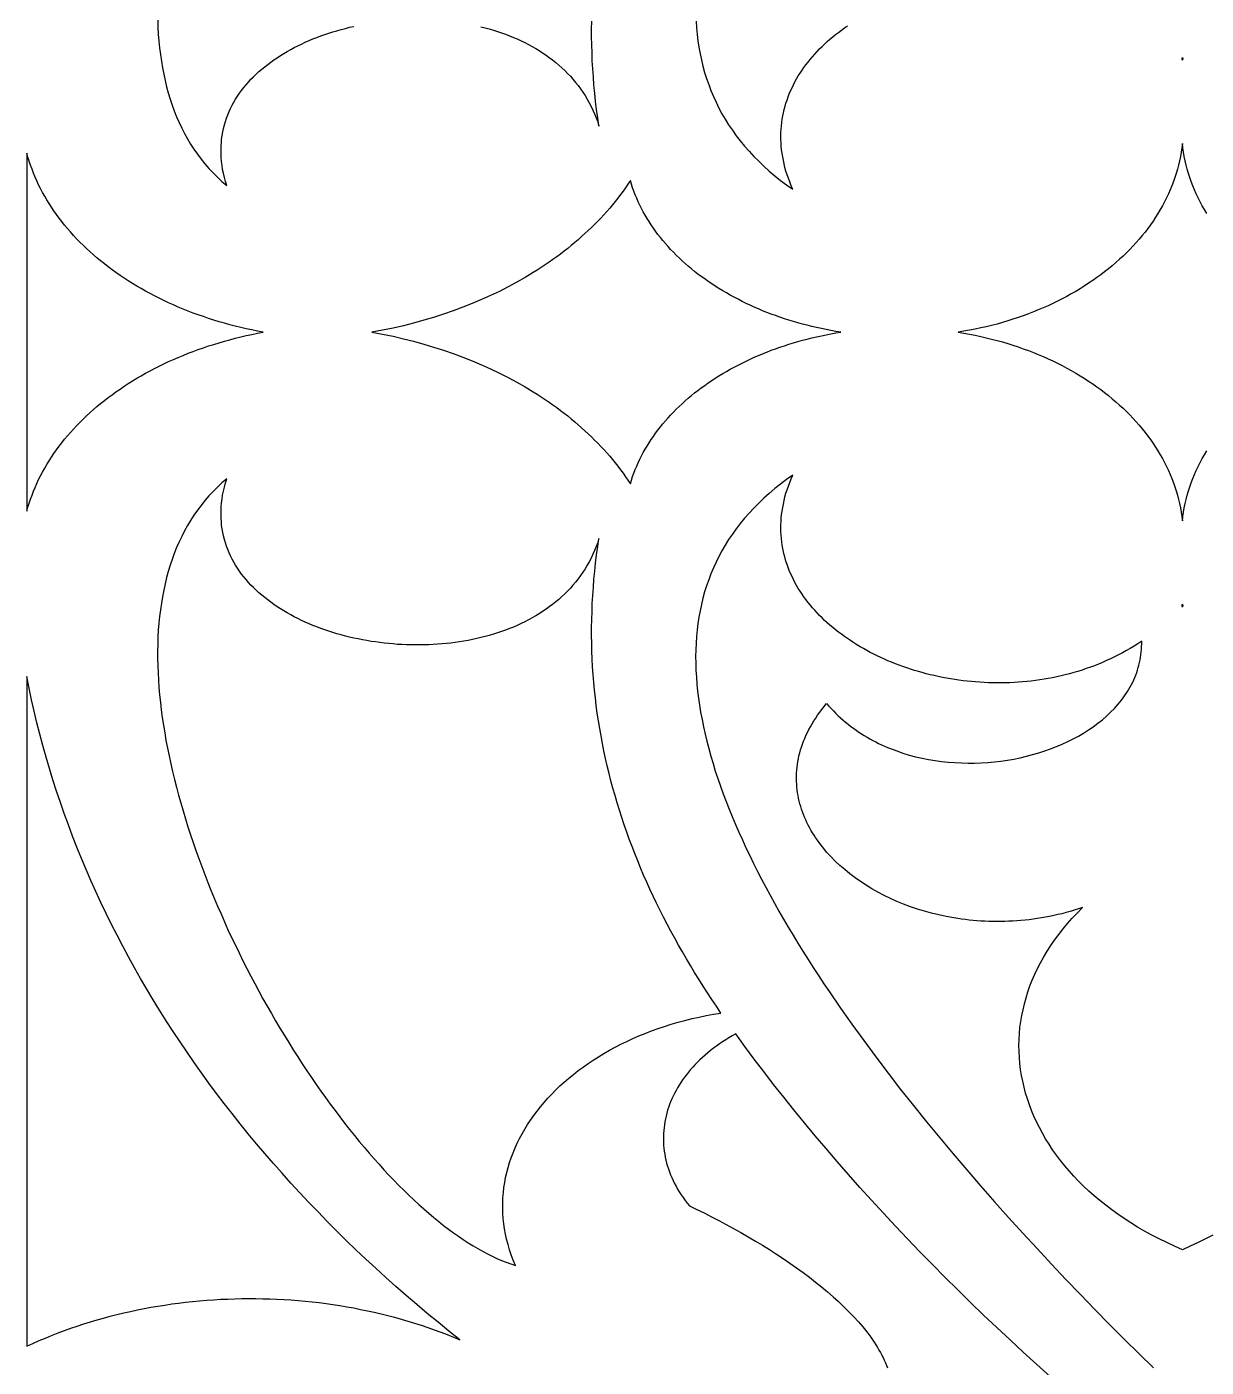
# Model space of a CAD drawing. Extents: x -4950 to -2150, y -1354 to 1346.
# Drawn here: x -4749.8 to -4597.5, y 380.7 to 554 of the extents above; entities that cross this region are included whole.
import ezdxf

# ---------------------------------------------------------------- set-up
doc = ezdxf.new("R2010")
doc.units = 0
doc.layers.add('LAYER_1', color=18, linetype='CONTINUOUS')

msp = doc.modelspace()

# ---------------------------------------------------------------- linework, layer by layer
at = {"layer": 'LAYER_1'}
for points in [[(-4732.93, 554.83), (-4732.9, 553.92), (-4732.85, 553.02), (-4732.78, 552.14), (-4732.69, 551.26), (-4732.59, 550.39), (-4732.46, 549.54), (-4732.32, 548.69), (-4732.16, 547.86), (-4731.98, 547.03), (-4731.78, 546.22), (-4731.57, 545.42), (-4731.33, 544.63), (-4731.07, 543.86), (-4730.79, 543.1), (-4730.49, 542.35), (-4730.17, 541.61), (-4729.83, 540.89), (-4729.47, 540.19), (-4729.08, 539.49), (-4728.68, 538.82), (-4728.25, 538.16), (-4727.8, 537.51), (-4727.33, 536.88), (-4726.84, 536.27), (-4726.32, 535.67), (-4725.78, 535.09), (-4725.22, 534.53), (-4724.63, 533.98), (-4724.02, 533.45), (-4724.18, 533.99), (-4724.32, 534.51), (-4724.44, 535.04), (-4724.54, 535.55), (-4724.62, 536.06), (-4724.68, 536.57), (-4724.72, 537.07), (-4724.75, 537.56), (-4724.75, 538.05), (-4724.74, 538.53), (-4724.71, 539), (-4724.67, 539.47), (-4724.61, 539.94), (-4724.53, 540.39), (-4724.43, 540.85), (-4724.32, 541.29), (-4724.19, 541.73), (-4724.05, 542.16), (-4723.89, 542.59), (-4723.71, 543.01), (-4723.52, 543.42), (-4723.32, 543.83), (-4723.1, 544.23), (-4722.87, 544.62), (-4722.63, 545.01), (-4722.37, 545.39), (-4722.1, 545.76), (-4721.81, 546.13), (-4721.52, 546.49), (-4721.21, 546.84), (-4720.89, 547.19), (-4720.55, 547.52), (-4720.21, 547.86), (-4719.85, 548.18), (-4719.49, 548.5), (-4719.11, 548.81), (-4718.72, 549.12), (-4718.33, 549.41), (-4717.92, 549.7), (-4717.5, 549.98), (-4717.08, 550.26), (-4716.64, 550.53), (-4716.2, 550.79), (-4715.75, 551.04), (-4715.29, 551.28), (-4714.82, 551.52), (-4714.34, 551.75), (-4713.86, 551.97), (-4713.37, 552.19), (-4712.87, 552.4), (-4712.37, 552.6), (-4711.86, 552.79), (-4711.35, 552.97), (-4710.83, 553.15), (-4710.3, 553.31), (-4709.77, 553.47), (-4709.23, 553.63), (-4708.69, 553.77), (-4708.15, 553.91), (-4707.6, 554.03)], [(-4691.17, 553.98), (-4690.63, 553.84), (-4690.09, 553.7), (-4689.56, 553.54), (-4689.03, 553.37), (-4688.51, 553.2), (-4687.99, 553.01), (-4687.48, 552.82), (-4686.98, 552.61), (-4686.48, 552.4), (-4685.99, 552.17), (-4685.51, 551.94), (-4685.03, 551.69), (-4684.56, 551.44), (-4684.1, 551.17), (-4683.65, 550.9), (-4683.2, 550.61), (-4682.76, 550.32), (-4682.34, 550.01), (-4681.92, 549.69), (-4681.51, 549.37), (-4681.11, 549.03), (-4680.72, 548.68), (-4680.35, 548.33), (-4679.98, 547.96), (-4679.62, 547.58), (-4679.28, 547.19), (-4678.94, 546.79), (-4678.62, 546.38), (-4678.31, 545.96), (-4678.01, 545.53), (-4677.72, 545.08), (-4677.45, 544.63), (-4677.19, 544.17), (-4676.94, 543.69), (-4676.71, 543.21), (-4676.49, 542.71), (-4676.29, 542.2), (-4676.09, 541.68), (-4675.92, 541.15), (-4676.08, 542.22), (-4676.22, 543.28), (-4676.35, 544.34), (-4676.47, 545.39), (-4676.57, 546.44), (-4676.65, 547.49), (-4676.72, 548.53), (-4676.78, 549.57), (-4676.82, 550.61), (-4676.85, 551.64), (-4676.87, 552.67), (-4676.87, 553.69), (-4676.86, 554.72)], [(-4663.38, 554.7), (-4663.32, 553.84), (-4663.24, 553), (-4663.13, 552.16), (-4663.01, 551.33), (-4662.86, 550.5), (-4662.68, 549.69), (-4662.49, 548.88), (-4662.27, 548.08), (-4662.02, 547.29), (-4661.75, 546.51), (-4661.46, 545.74), (-4661.14, 544.98), (-4660.8, 544.22), (-4660.43, 543.48), (-4660.03, 542.74), (-4659.61, 542.02), (-4659.17, 541.3), (-4658.69, 540.6), (-4658.19, 539.9), (-4657.67, 539.22), (-4657.12, 538.55), (-4656.53, 537.88), (-4655.93, 537.23), (-4655.29, 536.59), (-4654.63, 535.95), (-4653.93, 535.33), (-4653.21, 534.73), (-4652.46, 534.13), (-4651.69, 533.54), (-4650.88, 532.97), (-4651.08, 533.44), (-4651.27, 533.92), (-4651.45, 534.39), (-4651.61, 534.86), (-4651.76, 535.33), (-4651.89, 535.79), (-4652, 536.26), (-4652.1, 536.72), (-4652.19, 537.17), (-4652.26, 537.63), (-4652.32, 538.08), (-4652.37, 538.53), (-4652.4, 538.98), (-4652.42, 539.42), (-4652.42, 539.87), (-4652.41, 540.3), (-4652.39, 540.74), (-4652.35, 541.17), (-4652.31, 541.6), (-4652.25, 542.03), (-4652.17, 542.45), (-4652.09, 542.87), (-4651.99, 543.29), (-4651.88, 543.7), (-4651.76, 544.11), (-4651.63, 544.51), (-4651.48, 544.91), (-4651.33, 545.31), (-4651.16, 545.71), (-4650.98, 546.1), (-4650.79, 546.48), (-4650.6, 546.86), (-4650.39, 547.24), (-4650.17, 547.62), (-4649.94, 547.98), (-4649.69, 548.35), (-4649.44, 548.71), (-4649.18, 549.07), (-4648.91, 549.42), (-4648.63, 549.77), (-4648.35, 550.11), (-4648.05, 550.45), (-4647.74, 550.78), (-4647.43, 551.11), (-4647.1, 551.43), (-4646.77, 551.75), (-4646.43, 552.06), (-4646.08, 552.37), (-4645.72, 552.67), (-4645.36, 552.97), (-4644.99, 553.26), (-4644.61, 553.55), (-4644.22, 553.83), (-4643.82, 554.11)], [(-4597.41, 529.85), (-4597.7, 530.35), (-4597.99, 530.85), (-4598.26, 531.35), (-4598.51, 531.86), (-4598.75, 532.38), (-4598.98, 532.9), (-4599.2, 533.43), (-4599.4, 533.96), (-4599.59, 534.49), (-4599.76, 535.03), (-4599.92, 535.57), (-4600.06, 536.11), (-4600.19, 536.66), (-4600.3, 537.22), (-4600.4, 537.77), (-4600.48, 538.33), (-4600.55, 538.89), (-4600.62, 538.33), (-4600.7, 537.77), (-4600.8, 537.22), (-4600.91, 536.66), (-4601.04, 536.11), (-4601.19, 535.57), (-4601.34, 535.03), (-4601.52, 534.49), (-4601.7, 533.96), (-4601.9, 533.43), (-4602.12, 532.9), (-4602.35, 532.38), (-4602.59, 531.86), (-4602.85, 531.35), (-4603.12, 530.85), (-4603.4, 530.35), (-4603.7, 529.85), (-4604.01, 529.36), (-4604.33, 528.87), (-4604.66, 528.39), (-4605.01, 527.92), (-4605.37, 527.45), (-4605.74, 526.99), (-4606.13, 526.53), (-4606.52, 526.08), (-4606.93, 525.63), (-4607.35, 525.19), (-4607.78, 524.76), (-4608.22, 524.34), (-4608.67, 523.92), (-4609.14, 523.5), (-4609.61, 523.1), (-4610.09, 522.7), (-4610.59, 522.31), (-4611.09, 521.93), (-4611.61, 521.55), (-4612.14, 521.18), (-4612.67, 520.82), (-4613.22, 520.46), (-4613.77, 520.12), (-4614.33, 519.78), (-4614.91, 519.45), (-4615.49, 519.13), (-4616.08, 518.82), (-4616.68, 518.51), (-4617.29, 518.22), (-4617.9, 517.93), (-4618.53, 517.65), (-4619.16, 517.38), (-4619.8, 517.12), (-4620.45, 516.87), (-4621.1, 516.63), (-4621.77, 516.4), (-4622.44, 516.17), (-4623.11, 515.96), (-4623.8, 515.76), (-4624.49, 515.56), (-4625.19, 515.38), (-4625.89, 515.21), (-4626.6, 515.05), (-4627.32, 514.89), (-4628.04, 514.75), (-4628.77, 514.62), (-4629.5, 514.5), (-4628.77, 514.38), (-4628.04, 514.25), (-4627.32, 514.11), (-4626.6, 513.96), (-4625.89, 513.79), (-4625.19, 513.62), (-4624.49, 513.44), (-4623.8, 513.25), (-4623.11, 513.04), (-4622.44, 512.83), (-4621.77, 512.61), (-4621.1, 512.37), (-4620.45, 512.13), (-4619.8, 511.88), (-4619.16, 511.62), (-4618.53, 511.35), (-4617.9, 511.07), (-4617.29, 510.79), (-4616.68, 510.49), (-4616.08, 510.19), (-4615.49, 509.87), (-4614.91, 509.55), (-4614.33, 509.22), (-4613.77, 508.88), (-4613.22, 508.54), (-4612.67, 508.18), (-4612.14, 507.82), (-4611.61, 507.45), (-4611.09, 507.08), (-4610.59, 506.69), (-4610.09, 506.3), (-4609.61, 505.9), (-4609.14, 505.5), (-4608.67, 505.09), (-4608.22, 504.67), (-4607.78, 504.24), (-4607.35, 503.81), (-4606.93, 503.37), (-4606.52, 502.93), (-4606.13, 502.47), (-4605.74, 502.02), (-4605.37, 501.55), (-4605.01, 501.08), (-4604.66, 500.61), (-4604.33, 500.13), (-4604.01, 499.64), (-4603.7, 499.15), (-4603.4, 498.66), (-4603.12, 498.16), (-4602.85, 497.65), (-4602.59, 497.14), (-4602.35, 496.62), (-4602.12, 496.1), (-4601.9, 495.58), (-4601.7, 495.05), (-4601.52, 494.51), (-4601.34, 493.98), (-4601.19, 493.43), (-4601.04, 492.89), (-4600.91, 492.34), (-4600.8, 491.79), (-4600.7, 491.23), (-4600.62, 490.67), (-4600.55, 490.11), (-4600.48, 490.67), (-4600.4, 491.23), (-4600.3, 491.79), (-4600.19, 492.34), (-4600.06, 492.89), (-4599.92, 493.43), (-4599.76, 493.98), (-4599.59, 494.51), (-4599.4, 495.05), (-4599.2, 495.58), (-4598.98, 496.1), (-4598.75, 496.62), (-4598.51, 497.14), (-4598.26, 497.65), (-4597.99, 498.16), (-4597.7, 498.66), (-4597.41, 499.15)], [(-4596.6, 397.8), (-4597.55, 397.3), (-4598.53, 396.82), (-4599.53, 396.35), (-4600.55, 395.9), (-4601.58, 396.35), (-4602.58, 396.82), (-4603.55, 397.3), (-4604.5, 397.8), (-4605.43, 398.31), (-4606.33, 398.83), (-4607.2, 399.37), (-4608.06, 399.92), (-4608.88, 400.49), (-4609.68, 401.07), (-4610.46, 401.66), (-4611.21, 402.26), (-4611.94, 402.87), (-4612.64, 403.49), (-4613.31, 404.13), (-4613.96, 404.77), (-4614.58, 405.43), (-4615.18, 406.09), (-4615.75, 406.76), (-4616.3, 407.44), (-4616.82, 408.13), (-4617.32, 408.83), (-4617.78, 409.54), (-4618.23, 410.25), (-4618.64, 410.97), (-4619.03, 411.69), (-4619.39, 412.42), (-4619.73, 413.16), (-4620.04, 413.9), (-4620.32, 414.65), (-4620.58, 415.4), (-4620.81, 416.16), (-4621.01, 416.92), (-4621.18, 417.68), (-4621.33, 418.44), (-4621.45, 419.21), (-4621.54, 419.98), (-4621.61, 420.75), (-4621.65, 421.52), (-4621.66, 422.3), (-4621.64, 423.07), (-4621.6, 423.84), (-4621.53, 424.62), (-4621.43, 425.39), (-4621.3, 426.16), (-4621.14, 426.93), (-4620.96, 427.7), (-4620.75, 428.47), (-4620.51, 429.23), (-4620.24, 430), (-4619.94, 430.75), (-4619.61, 431.51), (-4619.26, 432.26), (-4618.88, 433), (-4618.46, 433.74), (-4618.02, 434.48), (-4617.55, 435.21), (-4617.05, 435.93), (-4616.53, 436.65), (-4615.97, 437.36), (-4615.38, 438.06), (-4614.77, 438.76), (-4614.12, 439.45), (-4613.44, 440.12), (-4613.98, 439.95), (-4614.51, 439.78), (-4615.04, 439.63), (-4615.57, 439.48), (-4616.11, 439.34), (-4616.64, 439.22), (-4617.17, 439.1), (-4617.7, 438.99), (-4618.24, 438.88), (-4618.77, 438.79), (-4619.3, 438.71), (-4619.83, 438.63), (-4620.35, 438.56), (-4620.88, 438.5), (-4621.41, 438.45), (-4621.93, 438.41), (-4622.46, 438.38), (-4622.98, 438.35), (-4623.5, 438.33), (-4624.02, 438.32), (-4624.54, 438.32), (-4625.05, 438.32), (-4625.56, 438.34), (-4626.07, 438.36), (-4626.58, 438.39), (-4627.09, 438.42), (-4627.59, 438.46), (-4628.1, 438.51), (-4628.59, 438.57), (-4629.09, 438.64), (-4629.58, 438.71), (-4630.07, 438.79), (-4631.05, 438.96), (-4632, 439.17), (-4632.95, 439.4), (-4633.87, 439.66), (-4634.79, 439.94), (-4635.68, 440.24), (-4636.56, 440.57), (-4637.42, 440.93), (-4638.26, 441.3), (-4639.08, 441.7), (-4639.88, 442.11), (-4640.66, 442.55), (-4641.41, 443.01), (-4642.14, 443.49), (-4642.84, 443.98), (-4643.52, 444.5), (-4644.18, 445.03), (-4644.8, 445.57), (-4645.4, 446.14), (-4645.97, 446.72), (-4646.51, 447.31), (-4647.01, 447.92), (-4647.26, 448.22), (-4647.49, 448.54), (-4647.71, 448.85), (-4647.93, 449.17), (-4648.14, 449.49), (-4648.34, 449.81), (-4648.53, 450.14), (-4648.72, 450.47), (-4648.89, 450.8), (-4649.06, 451.14), (-4649.21, 451.48), (-4649.36, 451.82), (-4649.5, 452.16), (-4649.63, 452.5), (-4649.75, 452.85), (-4649.86, 453.2), (-4649.96, 453.55), (-4650.05, 453.9), (-4650.13, 454.26), (-4650.2, 454.61), (-4650.26, 454.97), (-4650.31, 455.33), (-4650.35, 455.69), (-4650.38, 456.06), (-4650.4, 456.42), (-4650.41, 456.79), (-4650.41, 457.15), (-4650.39, 457.52), (-4650.37, 457.89), (-4650.33, 458.26), (-4650.28, 458.63), (-4650.23, 459), (-4650.16, 459.38), (-4650.08, 459.75), (-4649.98, 460.13), (-4649.88, 460.5), (-4649.76, 460.88), (-4649.63, 461.25), (-4649.49, 461.63), (-4649.34, 462), (-4649.18, 462.38), (-4649, 462.75), (-4648.81, 463.13), (-4648.61, 463.51), (-4648.39, 463.88), (-4648.16, 464.26), (-4647.92, 464.63), (-4647.67, 465.01), (-4647.4, 465.38), (-4647.12, 465.75), (-4646.83, 466.13), (-4646.52, 466.5), (-4646.23, 466.17), (-4645.94, 465.85), (-4645.64, 465.54), (-4645.34, 465.23), (-4645.03, 464.93), (-4644.71, 464.64), (-4644.39, 464.36), (-4644.07, 464.08), (-4643.73, 463.82), (-4643.4, 463.55), (-4643.06, 463.3), (-4642.71, 463.06), (-4642.36, 462.82), (-4642.01, 462.59), (-4641.65, 462.36), (-4641.28, 462.15), (-4640.92, 461.94), (-4640.55, 461.73), (-4640.17, 461.54), (-4639.79, 461.35), (-4639.41, 461.17), (-4639.03, 461), (-4638.64, 460.83), (-4638.25, 460.67), (-4637.45, 460.37), (-4636.65, 460.1), (-4635.84, 459.85), (-4635.01, 459.63), (-4634.18, 459.44), (-4633.35, 459.27), (-4632.5, 459.13), (-4631.66, 459.01), (-4630.81, 458.92), (-4629.95, 458.86), (-4629.1, 458.82), (-4628.24, 458.8), (-4627.39, 458.81), (-4626.54, 458.84), (-4625.69, 458.89), (-4624.84, 458.97), (-4624, 459.07), (-4623.16, 459.19), (-4622.34, 459.33), (-4621.52, 459.5), (-4620.7, 459.69), (-4619.9, 459.9), (-4619.11, 460.13), (-4618.34, 460.38), (-4617.57, 460.65), (-4616.82, 460.94), (-4616.09, 461.25), (-4615.37, 461.58), (-4614.67, 461.93), (-4613.98, 462.29), (-4613.32, 462.68), (-4612.68, 463.09), (-4612.06, 463.51), (-4611.46, 463.95), (-4610.89, 464.41), (-4610.34, 464.88), (-4609.82, 465.37), (-4609.32, 465.88), (-4608.85, 466.41), (-4608.42, 466.95), (-4608.21, 467.22), (-4608.01, 467.5), (-4607.81, 467.79), (-4607.63, 468.07), (-4607.45, 468.36), (-4607.28, 468.66), (-4607.12, 468.96), (-4606.97, 469.26), (-4606.83, 469.57), (-4606.7, 469.87), (-4606.57, 470.19), (-4606.45, 470.5), (-4606.35, 470.82), (-4606.25, 471.15), (-4606.16, 471.47), (-4606.08, 471.8), (-4606.01, 472.14), (-4605.95, 472.47), (-4605.9, 472.81), (-4605.86, 473.16), (-4605.83, 473.5), (-4605.81, 473.85), (-4605.8, 474.2), (-4605.8, 474.56), (-4606.29, 474.24), (-4606.78, 473.93), (-4607.28, 473.63), (-4607.78, 473.34), (-4608.28, 473.06), (-4608.79, 472.79), (-4609.3, 472.53), (-4609.82, 472.29), (-4610.34, 472.05), (-4610.86, 471.82), (-4611.38, 471.6), (-4611.91, 471.39), (-4612.44, 471.2), (-4612.98, 471.01), (-4613.51, 470.83), (-4614.05, 470.66), (-4614.59, 470.5), (-4615.13, 470.35), (-4615.68, 470.21), (-4616.22, 470.07), (-4616.77, 469.95), (-4617.32, 469.84), (-4617.87, 469.73), (-4618.42, 469.64), (-4618.97, 469.55), (-4619.53, 469.47), (-4620.08, 469.41), (-4620.63, 469.35), (-4621.19, 469.29), (-4621.74, 469.25), (-4622.3, 469.22), (-4622.85, 469.19), (-4623.4, 469.18), (-4623.96, 469.17), (-4624.51, 469.17), (-4625.06, 469.17), (-4625.61, 469.19), (-4626.16, 469.21), (-4626.71, 469.25), (-4627.26, 469.29), (-4627.8, 469.33), (-4628.34, 469.39), (-4628.89, 469.45), (-4629.42, 469.52), (-4629.96, 469.6), (-4630.5, 469.69), (-4631.03, 469.78), (-4631.56, 469.88), (-4632.08, 469.99), (-4632.61, 470.11), (-4633.13, 470.23), (-4633.64, 470.36), (-4634.16, 470.5), (-4634.66, 470.64), (-4635.17, 470.79), (-4635.67, 470.95), (-4636.17, 471.12), (-4636.66, 471.29), (-4637.15, 471.47), (-4637.63, 471.65), (-4638.11, 471.84), (-4638.59, 472.04), (-4639.05, 472.24), (-4639.52, 472.46), (-4639.98, 472.67), (-4640.43, 472.9), (-4640.87, 473.12), (-4641.31, 473.36), (-4641.75, 473.6), (-4642.18, 473.85), (-4642.6, 474.1), (-4643.01, 474.36), (-4643.42, 474.63), (-4643.82, 474.9), (-4644.22, 475.17), (-4644.61, 475.45), (-4644.99, 475.74), (-4645.36, 476.03), (-4645.72, 476.33), (-4646.08, 476.63), (-4646.43, 476.94), (-4646.77, 477.25), (-4647.1, 477.57), (-4647.43, 477.9), (-4647.74, 478.22), (-4648.05, 478.56), (-4648.35, 478.89), (-4648.63, 479.24), (-4648.91, 479.58), (-4649.18, 479.94), (-4649.44, 480.29), (-4649.69, 480.65), (-4649.94, 481.02), (-4650.17, 481.39), (-4650.39, 481.76), (-4650.6, 482.14), (-4650.79, 482.52), (-4650.98, 482.91), (-4651.16, 483.3), (-4651.33, 483.69), (-4651.48, 484.09), (-4651.63, 484.49), (-4651.76, 484.9), (-4651.88, 485.3), (-4651.99, 485.72), (-4652.09, 486.13), (-4652.17, 486.55), (-4652.25, 486.97), (-4652.31, 487.4), (-4652.35, 487.83), (-4652.39, 488.26), (-4652.41, 488.7), (-4652.42, 489.14), (-4652.42, 489.58), (-4652.4, 490.02), (-4652.37, 490.47), (-4652.32, 490.92), (-4652.26, 491.37), (-4652.19, 491.83), (-4652.1, 492.29), (-4652, 492.75), (-4651.89, 493.21), (-4651.76, 493.68), (-4651.61, 494.14), (-4651.45, 494.61), (-4651.27, 495.08), (-4651.08, 495.56), (-4650.88, 496.04), (-4651.69, 495.46), (-4652.46, 494.87), (-4653.21, 494.28), (-4653.93, 493.67), (-4654.63, 493.05), (-4655.29, 492.42), (-4655.93, 491.77), (-4656.53, 491.12), (-4657.12, 490.46), (-4657.67, 489.78), (-4658.19, 489.1), (-4658.69, 488.4), (-4659.17, 487.7), (-4659.61, 486.98), (-4660.03, 486.26), (-4660.43, 485.52), (-4660.8, 484.78), (-4661.14, 484.03), (-4661.46, 483.26), (-4661.75, 482.49), (-4662.02, 481.71), (-4662.27, 480.92), (-4662.49, 480.12), (-4662.68, 479.32), (-4662.86, 478.5), (-4663.01, 477.68), (-4663.13, 476.85), (-4663.24, 476.01), (-4663.32, 475.16), (-4663.38, 474.3), (-4663.41, 473.44), (-4663.43, 472.57), (-4663.42, 471.7), (-4663.39, 470.81), (-4663.34, 469.92), (-4663.27, 469.02), (-4663.18, 468.12), (-4663.07, 467.21), (-4662.94, 466.29), (-4662.79, 465.37), (-4662.61, 464.44), (-4662.42, 463.5), (-4662.21, 462.56), (-4661.99, 461.62), (-4661.74, 460.67), (-4661.47, 459.71), (-4661.19, 458.75), (-4660.89, 457.78), (-4660.57, 456.81), (-4660.23, 455.83), (-4659.88, 454.85), (-4659.51, 453.86), (-4659.12, 452.87), (-4658.71, 451.88), (-4658.29, 450.88), (-4657.86, 449.88), (-4657.4, 448.87), (-4656.94, 447.86), (-4656.45, 446.85), (-4655.96, 445.83), (-4655.44, 444.81), (-4654.92, 443.79), (-4654.38, 442.76), (-4653.82, 441.74), (-4653.25, 440.71), (-4652.67, 439.67), (-4652.07, 438.64), (-4651.47, 437.6), (-4650.84, 436.56), (-4650.21, 435.52), (-4649.57, 434.48), (-4648.91, 433.43), (-4648.24, 432.39), (-4647.56, 431.34), (-4646.86, 430.29), (-4646.16, 429.24), (-4644.72, 427.14), (-4643.24, 425.04), (-4641.72, 422.94), (-4640.17, 420.83), (-4638.58, 418.73), (-4636.95, 416.63), (-4635.3, 414.54), (-4633.61, 412.45), (-4631.9, 410.36), (-4630.16, 408.29), (-4628.4, 406.22), (-4626.62, 404.16), (-4624.82, 402.11), (-4623, 400.08), (-4621.17, 398.05), (-4619.32, 396.04), (-4617.46, 394.05), (-4615.59, 392.07), (-4613.72, 390.11), (-4611.84, 388.17), (-4609.95, 386.25), (-4608.07, 384.35), (-4606.18, 382.48), (-4604.3, 380.62)], [(-4617.61, 379.51), (-4619.36, 381.07), (-4621.1, 382.65), (-4622.82, 384.24), (-4624.53, 385.84), (-4626.23, 387.45), (-4627.91, 389.07), (-4629.57, 390.7), (-4631.22, 392.34), (-4632.85, 393.99), (-4634.46, 395.64), (-4636.05, 397.3), (-4637.62, 398.96), (-4639.17, 400.63), (-4640.7, 402.29), (-4642.2, 403.96), (-4643.69, 405.63), (-4645.14, 407.31), (-4646.58, 408.98), (-4647.99, 410.64), (-4649.37, 412.31), (-4650.73, 413.97), (-4652.06, 415.62), (-4653.36, 417.27), (-4654.63, 418.92), (-4655.87, 420.55), (-4657.08, 422.18), (-4658.26, 423.8), (-4658.7, 423.55), (-4659.13, 423.3), (-4659.55, 423.04), (-4659.96, 422.78), (-4660.36, 422.51), (-4660.75, 422.23), (-4661.13, 421.95), (-4661.5, 421.66), (-4661.86, 421.37), (-4662.21, 421.07), (-4662.55, 420.77), (-4662.88, 420.46), (-4663.19, 420.15), (-4663.5, 419.84), (-4663.8, 419.52), (-4664.08, 419.19), (-4664.36, 418.87), (-4664.62, 418.53), (-4664.87, 418.2), (-4665.12, 417.86), (-4665.35, 417.51), (-4665.57, 417.17), (-4665.78, 416.82), (-4665.97, 416.47), (-4666.16, 416.11), (-4666.34, 415.75), (-4666.5, 415.39), (-4666.66, 415.03), (-4666.8, 414.66), (-4666.93, 414.3), (-4667.05, 413.93), (-4667.16, 413.56), (-4667.25, 413.18), (-4667.34, 412.81), (-4667.41, 412.43), (-4667.47, 412.05), (-4667.52, 411.68), (-4667.56, 411.3), (-4667.59, 410.92), (-4667.6, 410.54), (-4667.6, 410.15), (-4667.59, 409.77), (-4667.57, 409.39), (-4667.54, 409.01), (-4667.49, 408.63), (-4667.43, 408.24), (-4667.36, 407.86), (-4667.28, 407.48), (-4667.18, 407.1), (-4667.07, 406.72), (-4666.95, 406.34), (-4666.82, 405.97), (-4666.68, 405.59), (-4666.52, 405.22), (-4666.35, 404.84), (-4666.16, 404.47), (-4665.97, 404.1), (-4665.76, 403.73), (-4665.54, 403.37), (-4665.3, 403), (-4665.05, 402.64), (-4664.79, 402.28), (-4664.52, 401.93), (-4664.23, 401.58), (-4663.28, 401.12), (-4662.33, 400.65), (-4661.38, 400.16), (-4660.42, 399.67), (-4659.47, 399.16), (-4658.53, 398.65), (-4657.59, 398.12), (-4656.65, 397.58), (-4655.72, 397.03), (-4654.81, 396.47), (-4653.9, 395.91), (-4653, 395.33), (-4652.12, 394.75), (-4651.25, 394.16), (-4650.39, 393.56), (-4649.55, 392.95), (-4648.74, 392.34), (-4647.94, 391.72), (-4647.16, 391.09), (-4646.4, 390.46), (-4645.67, 389.83), (-4644.96, 389.19), (-4644.28, 388.54), (-4643.63, 387.89), (-4643, 387.24), (-4642.41, 386.58), (-4641.85, 385.93), (-4641.32, 385.27), (-4640.82, 384.6), (-4640.36, 383.94), (-4639.94, 383.28), (-4639.75, 382.94), (-4639.56, 382.61), (-4639.38, 382.28), (-4639.22, 381.95), (-4639.06, 381.61), (-4638.91, 381.28), (-4638.78, 380.95), (-4638.65, 380.62)]]:
    msp.add_lwpolyline(points, dxfattribs=at)
for points in [[(-4600.55, 549.98), (-4600.6, 549.94), (-4600.63, 549.91), (-4600.64, 549.87), (-4600.64, 549.83), (-4600.61, 549.76), (-4600.55, 549.69), (-4600.5, 549.76), (-4600.46, 549.83), (-4600.46, 549.87), (-4600.48, 549.91), (-4600.5, 549.94)], [(-4719.32, 514.5), (-4720.05, 514.64), (-4720.78, 514.79), (-4721.5, 514.95), (-4722.21, 515.11), (-4722.92, 515.29), (-4723.62, 515.47), (-4724.32, 515.66), (-4725.01, 515.86), (-4725.69, 516.07), (-4726.37, 516.29), (-4727.03, 516.51), (-4727.7, 516.74), (-4728.35, 516.98), (-4729, 517.23), (-4729.64, 517.49), (-4730.28, 517.75), (-4730.9, 518.03), (-4731.52, 518.31), (-4732.13, 518.59), (-4732.74, 518.89), (-4733.33, 519.19), (-4733.92, 519.5), (-4734.5, 519.81), (-4735.07, 520.14), (-4735.63, 520.46), (-4736.19, 520.8), (-4736.73, 521.14), (-4737.27, 521.49), (-4737.8, 521.85), (-4738.32, 522.21), (-4738.83, 522.58), (-4739.33, 522.95), (-4739.82, 523.33), (-4740.3, 523.72), (-4740.78, 524.11), (-4741.24, 524.51), (-4741.69, 524.92), (-4742.14, 525.33), (-4742.57, 525.74), (-4742.99, 526.16), (-4743.41, 526.59), (-4743.81, 527.02), (-4744.2, 527.46), (-4744.59, 527.9), (-4744.96, 528.34), (-4745.32, 528.8), (-4745.67, 529.25), (-4746.01, 529.71), (-4746.33, 530.18), (-4746.65, 530.65), (-4746.96, 531.12), (-4747.25, 531.6), (-4747.53, 532.08), (-4747.8, 532.57), (-4748.06, 533.06), (-4748.31, 533.56), (-4748.54, 534.06), (-4748.77, 534.56), (-4748.98, 535.06), (-4749.17, 535.57), (-4749.36, 536.09), (-4749.53, 536.6), (-4749.69, 537.12), (-4749.84, 537.65), (-4749.84, 491.36), (-4749.69, 491.88), (-4749.53, 492.4), (-4749.36, 492.92), (-4749.17, 493.43), (-4748.98, 493.94), (-4748.77, 494.44), (-4748.54, 494.95), (-4748.31, 495.45), (-4748.06, 495.94), (-4747.8, 496.43), (-4747.53, 496.92), (-4747.25, 497.4), (-4746.96, 497.88), (-4746.65, 498.35), (-4746.33, 498.82), (-4746.01, 499.29), (-4745.67, 499.75), (-4745.32, 500.21), (-4744.96, 500.66), (-4744.59, 501.1), (-4744.2, 501.55), (-4743.81, 501.98), (-4743.41, 502.41), (-4742.99, 502.84), (-4742.57, 503.26), (-4742.14, 503.68), (-4741.69, 504.09), (-4741.24, 504.49), (-4740.78, 504.89), (-4740.3, 505.28), (-4739.82, 505.67), (-4739.33, 506.05), (-4738.83, 506.42), (-4738.32, 506.79), (-4737.8, 507.15), (-4737.27, 507.51), (-4736.73, 507.86), (-4736.19, 508.2), (-4735.63, 508.54), (-4735.07, 508.87), (-4734.5, 509.19), (-4733.92, 509.51), (-4733.33, 509.81), (-4732.74, 510.12), (-4732.13, 510.41), (-4731.52, 510.7), (-4730.9, 510.98), (-4730.28, 511.25), (-4729.64, 511.51), (-4729, 511.77), (-4728.35, 512.02), (-4727.7, 512.26), (-4727.03, 512.49), (-4726.37, 512.72), (-4725.69, 512.93), (-4725.01, 513.14), (-4724.32, 513.34), (-4723.62, 513.53), (-4722.92, 513.72), (-4722.21, 513.89), (-4721.5, 514.06), (-4720.78, 514.21), (-4720.05, 514.36)], [(-4671.87, 534.09), (-4672.18, 533.63), (-4672.49, 533.18), (-4672.81, 532.73), (-4673.14, 532.28), (-4673.48, 531.84), (-4673.83, 531.4), (-4674.18, 530.96), (-4674.54, 530.53), (-4674.92, 530.1), (-4675.29, 529.68), (-4675.68, 529.26), (-4676.08, 528.85), (-4676.48, 528.44), (-4676.89, 528.04), (-4677.3, 527.64), (-4677.73, 527.24), (-4678.16, 526.85), (-4678.6, 526.46), (-4679.05, 526.08), (-4679.5, 525.71), (-4679.96, 525.33), (-4680.43, 524.97), (-4680.9, 524.6), (-4681.38, 524.25), (-4681.87, 523.89), (-4682.37, 523.55), (-4682.87, 523.2), (-4683.37, 522.87), (-4683.89, 522.53), (-4684.41, 522.21), (-4685.47, 521.57), (-4686.55, 520.95), (-4687.66, 520.36), (-4688.79, 519.78), (-4689.94, 519.23), (-4691.11, 518.71), (-4692.3, 518.2), (-4693.52, 517.72), (-4694.75, 517.26), (-4696.01, 516.83), (-4697.28, 516.42), (-4698.57, 516.04), (-4699.87, 515.68), (-4701.19, 515.34), (-4702.53, 515.04), (-4703.89, 514.76), (-4705.25, 514.5), (-4703.89, 514.25), (-4702.53, 513.97), (-4701.19, 513.66), (-4699.87, 513.33), (-4698.57, 512.97), (-4697.28, 512.58), (-4696.01, 512.17), (-4694.75, 511.74), (-4693.52, 511.28), (-4692.3, 510.8), (-4691.11, 510.3), (-4689.94, 509.77), (-4688.79, 509.22), (-4687.66, 508.64), (-4686.55, 508.05), (-4685.47, 507.43), (-4684.41, 506.79), (-4683.89, 506.47), (-4683.37, 506.14), (-4682.87, 505.8), (-4682.37, 505.46), (-4681.87, 505.11), (-4681.38, 504.76), (-4680.9, 504.4), (-4680.43, 504.04), (-4679.96, 503.67), (-4679.5, 503.3), (-4679.05, 502.92), (-4678.6, 502.54), (-4678.16, 502.15), (-4677.73, 501.76), (-4677.3, 501.37), (-4676.89, 500.97), (-4676.48, 500.56), (-4676.08, 500.15), (-4675.68, 499.74), (-4675.29, 499.32), (-4674.92, 498.9), (-4674.54, 498.47), (-4674.18, 498.04), (-4673.83, 497.61), (-4673.48, 497.17), (-4673.14, 496.72), (-4672.81, 496.28), (-4672.49, 495.82), (-4672.18, 495.37), (-4671.87, 494.91), (-4671.73, 495.37), (-4671.58, 495.83), (-4671.41, 496.29), (-4671.24, 496.74), (-4671.05, 497.19), (-4670.85, 497.63), (-4670.65, 498.07), (-4670.43, 498.51), (-4670.2, 498.94), (-4669.96, 499.37), (-4669.71, 499.79), (-4669.45, 500.21), (-4669.18, 500.63), (-4668.89, 501.04), (-4668.6, 501.45), (-4668.3, 501.85), (-4667.99, 502.25), (-4667.67, 502.64), (-4667.34, 503.03), (-4667, 503.42), (-4666.66, 503.79), (-4666.3, 504.17), (-4665.93, 504.54), (-4665.56, 504.9), (-4665.18, 505.26), (-4664.78, 505.62), (-4664.38, 505.97), (-4663.97, 506.31), (-4663.56, 506.65), (-4663.13, 506.98), (-4662.7, 507.31), (-4662.26, 507.63), (-4661.81, 507.94), (-4661.35, 508.25), (-4660.89, 508.56), (-4660.42, 508.85), (-4659.94, 509.15), (-4659.45, 509.43), (-4658.96, 509.71), (-4658.46, 509.99), (-4657.95, 510.25), (-4657.44, 510.51), (-4656.92, 510.77), (-4656.39, 511.02), (-4655.86, 511.26), (-4655.32, 511.49), (-4654.78, 511.72), (-4654.22, 511.94), (-4653.67, 512.16), (-4653.1, 512.36), (-4652.54, 512.57), (-4651.96, 512.76), (-4651.38, 512.95), (-4650.8, 513.12), (-4650.21, 513.3), (-4649.61, 513.46), (-4649.01, 513.62), (-4648.41, 513.77), (-4647.8, 513.91), (-4647.19, 514.04), (-4646.57, 514.17), (-4645.95, 514.29), (-4645.32, 514.4), (-4644.69, 514.5), (-4645.32, 514.6), (-4645.95, 514.71), (-4646.57, 514.83), (-4647.19, 514.96), (-4647.8, 515.09), (-4648.41, 515.24), (-4649.01, 515.39), (-4649.61, 515.54), (-4650.21, 515.71), (-4650.8, 515.88), (-4651.38, 516.06), (-4651.96, 516.24), (-4652.54, 516.44), (-4653.1, 516.64), (-4653.67, 516.85), (-4654.22, 517.06), (-4654.78, 517.28), (-4655.32, 517.51), (-4655.86, 517.74), (-4656.39, 517.99), (-4656.92, 518.23), (-4657.44, 518.49), (-4657.95, 518.75), (-4658.46, 519.02), (-4658.96, 519.29), (-4659.45, 519.57), (-4659.94, 519.86), (-4660.42, 520.15), (-4660.89, 520.45), (-4661.35, 520.75), (-4661.81, 521.06), (-4662.26, 521.38), (-4662.7, 521.7), (-4663.13, 522.02), (-4663.56, 522.36), (-4663.97, 522.69), (-4664.38, 523.04), (-4664.78, 523.39), (-4665.18, 523.74), (-4665.56, 524.1), (-4665.93, 524.46), (-4666.3, 524.83), (-4666.66, 525.21), (-4667, 525.59), (-4667.34, 525.97), (-4667.67, 526.36), (-4667.99, 526.75), (-4668.3, 527.15), (-4668.6, 527.55), (-4668.89, 527.96), (-4669.18, 528.37), (-4669.45, 528.79), (-4669.71, 529.21), (-4669.96, 529.63), (-4670.2, 530.06), (-4670.43, 530.5), (-4670.65, 530.93), (-4670.85, 531.37), (-4671.05, 531.82), (-4671.24, 532.27), (-4671.41, 532.72), (-4671.58, 533.17), (-4671.73, 533.63)], [(-4724.02, 495.55), (-4724.63, 495.02), (-4725.22, 494.48), (-4725.78, 493.91), (-4726.32, 493.33), (-4726.84, 492.74), (-4727.33, 492.12), (-4727.8, 491.49), (-4728.25, 490.85), (-4728.68, 490.18), (-4729.08, 489.51), (-4729.47, 488.82), (-4729.83, 488.11), (-4730.17, 487.39), (-4730.49, 486.65), (-4730.79, 485.91), (-4731.07, 485.14), (-4731.33, 484.37), (-4731.57, 483.58), (-4731.78, 482.78), (-4731.98, 481.97), (-4732.16, 481.15), (-4732.32, 480.31), (-4732.46, 479.47), (-4732.59, 478.61), (-4732.69, 477.74), (-4732.78, 476.87), (-4732.85, 475.98), (-4732.9, 475.08), (-4732.93, 474.18), (-4732.94, 473.26), (-4732.94, 472.34), (-4732.92, 471.41), (-4732.89, 470.47), (-4732.84, 469.53), (-4732.77, 468.57), (-4732.69, 467.61), (-4732.59, 466.65), (-4732.47, 465.68), (-4732.34, 464.7), (-4732.19, 463.71), (-4732.03, 462.72), (-4731.86, 461.73), (-4731.67, 460.73), (-4731.47, 459.73), (-4731.25, 458.72), (-4731.02, 457.71), (-4730.77, 456.7), (-4730.51, 455.68), (-4730.24, 454.67), (-4729.96, 453.65), (-4729.66, 452.62), (-4729.35, 451.6), (-4729.03, 450.57), (-4728.7, 449.55), (-4728.35, 448.52), (-4727.99, 447.49), (-4727.63, 446.46), (-4727.25, 445.44), (-4726.86, 444.41), (-4726.46, 443.39), (-4726.05, 442.36), (-4725.63, 441.34), (-4725.2, 440.32), (-4724.75, 439.3), (-4724.3, 438.29), (-4723.85, 437.27), (-4723.38, 436.26), (-4722.9, 435.26), (-4722.42, 434.26), (-4721.92, 433.26), (-4721.42, 432.27), (-4720.91, 431.28), (-4720.39, 430.3), (-4719.87, 429.32), (-4719.33, 428.35), (-4718.8, 427.39), (-4718.25, 426.43), (-4717.7, 425.48), (-4717.14, 424.53), (-4716.57, 423.6), (-4716, 422.67), (-4715.43, 421.75), (-4714.84, 420.83), (-4714.26, 419.93), (-4713.67, 419.04), (-4713.07, 418.15), (-4712.47, 417.28), (-4711.86, 416.41), (-4711.25, 415.56), (-4710.64, 414.71), (-4710.02, 413.88), (-4709.4, 413.06), (-4708.78, 412.25), (-4708.15, 411.46), (-4707.52, 410.67), (-4706.89, 409.9), (-4706.26, 409.14), (-4705.62, 408.4), (-4704.98, 407.66), (-4704.34, 406.95), (-4703.7, 406.24), (-4703.06, 405.55), (-4702.42, 404.88), (-4701.77, 404.22), (-4701.13, 403.58), (-4700.49, 402.95), (-4699.84, 402.34), (-4699.2, 401.75), (-4698.55, 401.17), (-4697.91, 400.61), (-4697.27, 400.07), (-4696.63, 399.55), (-4695.99, 399.04), (-4695.35, 398.56), (-4694.71, 398.09), (-4694.08, 397.64), (-4693.45, 397.21), (-4692.82, 396.8), (-4692.19, 396.41), (-4691.57, 396.04), (-4690.95, 395.7), (-4690.33, 395.37), (-4689.72, 395.07), (-4689.11, 394.78), (-4688.5, 394.52), (-4687.9, 394.29), (-4687.3, 394.07), (-4686.71, 393.88), (-4686.99, 394.55), (-4687.25, 395.23), (-4687.47, 395.9), (-4687.67, 396.58), (-4687.85, 397.25), (-4688, 397.93), (-4688.12, 398.6), (-4688.22, 399.27), (-4688.29, 399.95), (-4688.34, 400.62), (-4688.36, 401.29), (-4688.35, 401.95), (-4688.33, 402.62), (-4688.27, 403.28), (-4688.2, 403.93), (-4688.1, 404.59), (-4687.98, 405.24), (-4687.83, 405.89), (-4687.66, 406.53), (-4687.47, 407.17), (-4687.25, 407.8), (-4687.02, 408.43), (-4686.76, 409.06), (-4686.48, 409.67), (-4686.18, 410.29), (-4685.85, 410.89), (-4685.51, 411.49), (-4685.14, 412.08), (-4684.76, 412.67), (-4684.35, 413.25), (-4683.92, 413.82), (-4683.48, 414.38), (-4683.01, 414.94), (-4682.53, 415.48), (-4682.02, 416.02), (-4681.5, 416.55), (-4680.96, 417.07), (-4680.4, 417.58), (-4679.82, 418.08), (-4679.22, 418.57), (-4678.61, 419.05), (-4677.98, 419.51), (-4677.33, 419.97), (-4676.66, 420.42), (-4675.98, 420.85), (-4675.28, 421.27), (-4674.57, 421.68), (-4673.83, 422.08), (-4673.09, 422.46), (-4672.33, 422.83), (-4671.55, 423.19), (-4670.76, 423.54), (-4669.95, 423.87), (-4669.13, 424.18), (-4668.29, 424.49), (-4667.44, 424.77), (-4666.58, 425.04), (-4665.7, 425.3), (-4664.81, 425.54), (-4663.9, 425.77), (-4662.99, 425.97), (-4662.06, 426.17), (-4661.12, 426.34), (-4660.16, 426.5), (-4660.75, 427.37), (-4661.33, 428.24), (-4661.9, 429.11), (-4662.47, 429.98), (-4663.02, 430.86), (-4663.56, 431.74), (-4664.1, 432.62), (-4664.62, 433.51), (-4665.14, 434.39), (-4665.64, 435.28), (-4666.14, 436.18), (-4666.62, 437.07), (-4667.1, 437.97), (-4667.57, 438.87), (-4668.02, 439.77), (-4668.47, 440.68), (-4668.9, 441.59), (-4669.33, 442.5), (-4669.74, 443.41), (-4670.15, 444.33), (-4670.54, 445.25), (-4670.92, 446.17), (-4671.29, 447.1), (-4671.65, 448.02), (-4672, 448.95), (-4672.34, 449.89), (-4672.66, 450.83), (-4672.98, 451.77), (-4673.28, 452.71), (-4673.57, 453.66), (-4673.85, 454.61), (-4674.12, 455.56), (-4674.38, 456.51), (-4674.62, 457.47), (-4674.86, 458.43), (-4675.08, 459.4), (-4675.28, 460.37), (-4675.48, 461.34), (-4675.66, 462.32), (-4675.83, 463.29), (-4675.99, 464.28), (-4676.14, 465.26), (-4676.27, 466.25), (-4676.39, 467.24), (-4676.5, 468.24), (-4676.59, 469.24), (-4676.67, 470.24), (-4676.74, 471.25), (-4676.79, 472.26), (-4676.83, 473.27), (-4676.86, 474.29), (-4676.87, 475.31), (-4676.87, 476.33), (-4676.85, 477.36), (-4676.82, 478.39), (-4676.78, 479.43), (-4676.72, 480.47), (-4676.65, 481.51), (-4676.57, 482.56), (-4676.47, 483.61), (-4676.35, 484.66), (-4676.22, 485.72), (-4676.08, 486.79), (-4675.92, 487.85), (-4676.09, 487.32), (-4676.29, 486.8), (-4676.49, 486.29), (-4676.71, 485.8), (-4676.94, 485.31), (-4677.19, 484.84), (-4677.45, 484.37), (-4677.72, 483.92), (-4678.01, 483.48), (-4678.31, 483.04), (-4678.62, 482.62), (-4678.94, 482.21), (-4679.28, 481.81), (-4679.62, 481.42), (-4679.98, 481.04), (-4680.35, 480.68), (-4680.72, 480.32), (-4681.11, 479.97), (-4681.51, 479.64), (-4681.92, 479.31), (-4682.34, 478.99), (-4682.76, 478.69), (-4683.2, 478.39), (-4683.65, 478.11), (-4684.1, 477.83), (-4684.56, 477.57), (-4685.03, 477.31), (-4685.51, 477.07), (-4685.99, 476.83), (-4686.48, 476.61), (-4686.98, 476.39), (-4687.48, 476.19), (-4687.99, 475.99), (-4688.51, 475.8), (-4689.03, 475.63), (-4689.56, 475.46), (-4690.09, 475.31), (-4690.63, 475.16), (-4691.17, 475.02), (-4691.71, 474.89), (-4692.26, 474.77), (-4692.82, 474.66), (-4693.37, 474.56), (-4693.93, 474.47), (-4694.49, 474.39), (-4695.06, 474.32), (-4695.63, 474.26), (-4696.2, 474.2), (-4696.77, 474.16), (-4697.34, 474.12), (-4697.92, 474.09), (-4698.49, 474.08), (-4699.07, 474.07), (-4699.64, 474.07), (-4700.22, 474.08), (-4700.8, 474.09), (-4701.37, 474.12), (-4701.95, 474.15), (-4702.52, 474.2), (-4703.09, 474.25), (-4703.66, 474.31), (-4704.23, 474.38), (-4704.8, 474.46), (-4705.37, 474.54), (-4705.93, 474.64), (-4706.49, 474.74), (-4707.04, 474.85), (-4707.6, 474.97), (-4708.15, 475.1), (-4708.69, 475.23), (-4709.23, 475.38), (-4709.77, 475.53), (-4710.3, 475.69), (-4710.83, 475.86), (-4711.35, 476.03), (-4711.86, 476.22), (-4712.37, 476.41), (-4712.87, 476.61), (-4713.37, 476.81), (-4713.86, 477.03), (-4714.34, 477.25), (-4714.82, 477.48), (-4715.29, 477.72), (-4715.75, 477.96), (-4716.2, 478.22), (-4716.64, 478.48), (-4717.08, 478.74), (-4717.5, 479.02), (-4717.92, 479.3), (-4718.33, 479.59), (-4718.72, 479.89), (-4719.11, 480.19), (-4719.49, 480.5), (-4719.85, 480.82), (-4720.21, 481.15), (-4720.55, 481.48), (-4720.89, 481.82), (-4721.21, 482.16), (-4721.52, 482.52), (-4721.81, 482.88), (-4722.1, 483.24), (-4722.37, 483.62), (-4722.63, 484), (-4722.87, 484.38), (-4723.1, 484.78), (-4723.32, 485.18), (-4723.52, 485.58), (-4723.71, 486), (-4723.89, 486.42), (-4724.05, 486.84), (-4724.19, 487.27), (-4724.32, 487.71), (-4724.43, 488.16), (-4724.53, 488.61), (-4724.61, 489.07), (-4724.67, 489.53), (-4724.71, 490), (-4724.74, 490.47), (-4724.75, 490.96), (-4724.75, 491.44), (-4724.72, 491.94), (-4724.68, 492.43), (-4724.62, 492.94), (-4724.54, 493.45), (-4724.44, 493.97), (-4724.32, 494.49), (-4724.18, 495.02)], [(-4600.55, 479.31), (-4600.61, 479.24), (-4600.64, 479.17), (-4600.64, 479.13), (-4600.63, 479.1), (-4600.6, 479.06), (-4600.55, 479.03), (-4600.5, 479.06), (-4600.48, 479.1), (-4600.46, 479.13), (-4600.46, 479.17), (-4600.5, 479.24)], [(-4693.9, 384.26), (-4695.32, 385.38), (-4696.71, 386.52), (-4698.1, 387.66), (-4699.46, 388.81), (-4700.81, 389.97), (-4702.15, 391.14), (-4703.46, 392.32), (-4704.76, 393.5), (-4706.05, 394.7), (-4707.32, 395.9), (-4708.57, 397.11), (-4709.8, 398.32), (-4711.02, 399.55), (-4712.22, 400.78), (-4713.41, 402.02), (-4714.58, 403.26), (-4715.73, 404.52), (-4716.86, 405.78), (-4717.98, 407.05), (-4719.08, 408.32), (-4720.17, 409.6), (-4721.23, 410.89), (-4722.28, 412.19), (-4723.31, 413.49), (-4724.33, 414.8), (-4725.33, 416.11), (-4726.31, 417.43), (-4727.27, 418.76), (-4728.21, 420.1), (-4729.14, 421.44), (-4730.05, 422.78), (-4730.95, 424.13), (-4731.82, 425.49), (-4732.68, 426.85), (-4733.52, 428.22), (-4734.34, 429.6), (-4735.14, 430.98), (-4735.93, 432.36), (-4736.69, 433.75), (-4737.44, 435.15), (-4738.17, 436.55), (-4738.89, 437.96), (-4739.58, 439.37), (-4740.26, 440.78), (-4740.91, 442.2), (-4741.55, 443.63), (-4742.17, 445.06), (-4742.78, 446.49), (-4743.36, 447.93), (-4743.92, 449.37), (-4744.47, 450.82), (-4745, 452.27), (-4745.51, 453.73), (-4746, 455.19), (-4746.47, 456.65), (-4746.92, 458.12), (-4747.35, 459.59), (-4747.76, 461.06), (-4748.16, 462.54), (-4748.53, 464.02), (-4748.89, 465.5), (-4749.23, 466.99), (-4749.54, 468.48), (-4749.84, 469.98), (-4749.84, 383.43), (-4749.05, 383.8), (-4748.25, 384.15), (-4747.44, 384.49), (-4746.63, 384.82), (-4745.81, 385.14), (-4744.99, 385.45), (-4744.15, 385.75), (-4743.32, 386.04), (-4742.48, 386.31), (-4741.63, 386.58), (-4740.77, 386.83), (-4739.92, 387.07), (-4739.06, 387.3), (-4738.19, 387.52), (-4737.32, 387.73), (-4736.44, 387.93), (-4735.56, 388.12), (-4734.68, 388.29), (-4733.8, 388.46), (-4732.91, 388.61), (-4732.02, 388.75), (-4731.12, 388.89), (-4730.23, 389.01), (-4729.33, 389.11), (-4728.42, 389.21), (-4727.52, 389.3), (-4726.62, 389.37), (-4725.71, 389.44), (-4724.8, 389.49), (-4723.89, 389.53), (-4722.98, 389.56), (-4722.07, 389.58), (-4721.16, 389.59), (-4720.25, 389.59), (-4719.34, 389.57), (-4718.43, 389.55), (-4717.52, 389.51), (-4716.61, 389.46), (-4715.71, 389.41), (-4714.8, 389.34), (-4713.89, 389.25), (-4712.99, 389.16), (-4712.08, 389.06), (-4711.18, 388.94), (-4710.29, 388.81), (-4709.39, 388.68), (-4708.5, 388.53), (-4707.6, 388.37), (-4706.72, 388.19), (-4705.83, 388.01), (-4704.95, 387.82), (-4704.07, 387.61), (-4703.2, 387.39), (-4702.33, 387.17), (-4701.46, 386.93), (-4700.6, 386.67), (-4699.75, 386.41), (-4698.9, 386.14), (-4698.05, 385.85), (-4697.21, 385.56), (-4696.37, 385.25), (-4695.54, 384.93), (-4694.72, 384.6)]]:
    msp.add_lwpolyline(points, close=True, dxfattribs=at)

doc.saveas('drawing.dxf')
